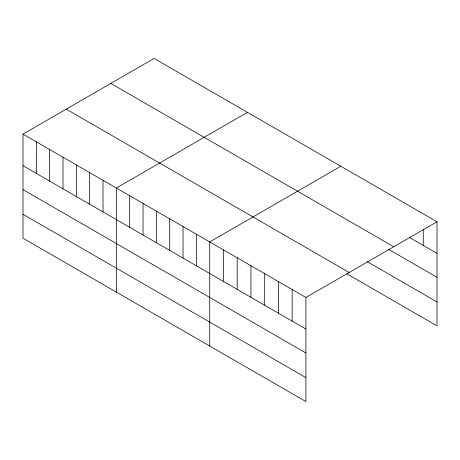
<?xml version="1.0" encoding="UTF-8"?>
<svg xmlns="http://www.w3.org/2000/svg" width="460" height="460" viewBox="0 0 460 460"><rect width="100%" height="100%" fill="white"/><g stroke="black" fill="none" stroke-linecap="round" stroke-linejoin="round"><path stroke-width="0.69" d="M23 134.13L305.906 297.465L305.906 401.557L23 238.222L23 134.13L154.094 58.443L437 221.777L437 325.87L346.788 273.786M247.451 112.343L116.357 188.031L116.357 292.123M340.814 166.244L209.72 241.931L209.72 346.023M305.906 297.465L437 221.777M409.515 237.498L437 253.362M110.831 83.421L393.737 246.755M388.608 249.349L437 277.288M367.097 261.585L437 301.944M66.263 109.152L349.169 272.487M23 165.715L305.906 329.049M23 189.641L305.906 352.975M23 214.291L305.906 377.625M423.257 229.638L423.257 245.427M292.163 289.53L292.163 321.115M278.426 281.601L278.426 313.179M264.684 273.665L264.684 305.25M250.941 265.73L250.941 297.315M237.199 257.801L237.199 289.38M223.462 249.866L223.462 281.445M196.38 234.232L196.38 265.817M183.045 226.533L183.045 258.112M169.705 218.833L169.705 250.412M156.371 211.134L156.371 242.713M143.031 203.429L143.031 235.014M129.697 195.73L129.697 227.315M103.023 180.331L103.023 211.916M89.683 172.632L89.683 204.211M76.349 164.933L76.349 196.512M63.008 157.228L63.008 188.813M49.674 149.529L49.674 181.113M36.334 141.829L36.334 173.414"/></g></svg>
